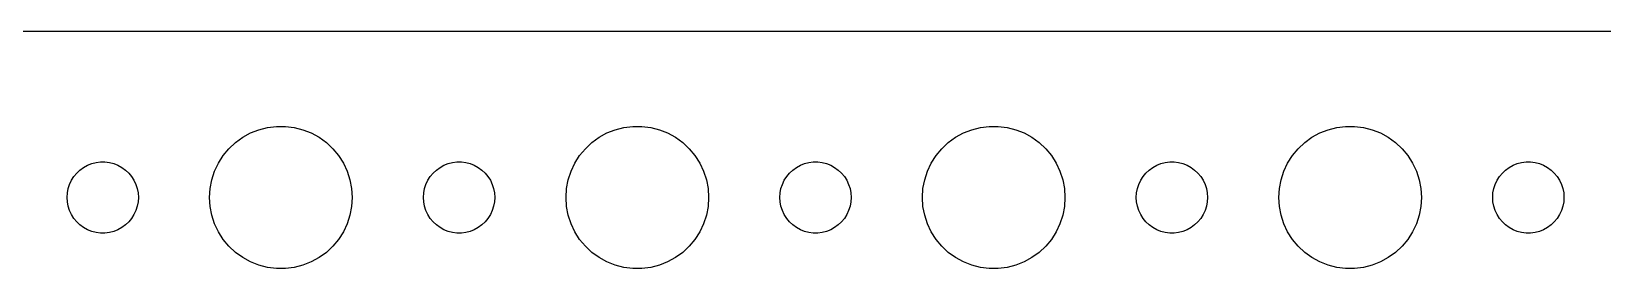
# Model space of a CAD drawing. Header units: metres. Extents: x -134 to 134, y 518 to 1078.
# Drawn here: x -3 to 63.1, y 726 to 736 of the extents above; entities that cross this region are included whole.
import ezdxf

# ---------------------------------------------------------------- set-up
doc = ezdxf.new("R2010")
doc.units = ezdxf.units.M

msp = doc.modelspace()

# ---------------------------------------------------------------- linework, layer by layer
for p, q in [((129.814, 735.99), (-129.814, 735.99)), ((5.58772, 731.312), (5.89252, 731.533)), ((5.89252, 731.533), (6.22266, 731.714)), ((6.22266, 731.714), (6.57294, 731.853)), ((6.57294, 731.853), (6.93785, 731.947)), ((6.93785, 731.947), (7.31161, 731.994)), ((7.31161, 731.994), (7.68837, 731.994)), ((7.68837, 731.994), (8.06213, 731.947)), ((8.06213, 731.947), (8.42705, 731.853)), ((8.42705, 731.853), (8.77733, 731.714)), ((8.77733, 731.714), (9.10747, 731.533)), ((9.10747, 731.533), (9.41226, 731.312)), ((20.5877, 731.312), (20.8925, 731.533)), ((20.8925, 731.533), (21.2227, 731.714)), ((21.2227, 731.714), (21.5729, 731.853)), ((21.5729, 731.853), (21.9379, 731.947)), ((21.9379, 731.947), (22.3116, 731.994)), ((22.3116, 731.994), (22.6884, 731.994)), ((22.6884, 731.994), (23.0621, 731.947)), ((23.0621, 731.947), (23.427, 731.853)), ((23.427, 731.853), (23.7773, 731.714)), ((23.7773, 731.714), (24.1075, 731.533)), ((24.1075, 731.533), (24.4123, 731.312)), ((35.5877, 731.312), (35.8925, 731.533)), ((35.8925, 731.533), (36.2227, 731.714)), ((36.2227, 731.714), (36.5729, 731.853)), ((36.5729, 731.853), (36.9379, 731.947)), ((36.9379, 731.947), (37.3116, 731.994)), ((37.3116, 731.994), (37.6884, 731.994)), ((37.6884, 731.994), (38.0621, 731.947)), ((38.0621, 731.947), (38.427, 731.853)), ((38.427, 731.853), (38.7773, 731.714)), ((38.7773, 731.714), (39.1075, 731.533)), ((39.1075, 731.533), (39.4123, 731.312)), ((50.5877, 731.312), (50.8925, 731.533)), ((50.8925, 731.533), (51.2227, 731.714)), ((51.2227, 731.714), (51.5729, 731.853)), ((51.5729, 731.853), (51.9379, 731.947)), ((51.9379, 731.947), (52.3116, 731.994)), ((52.3116, 731.994), (52.6884, 731.994)), ((52.6884, 731.994), (53.0621, 731.947)), ((53.0621, 731.947), (53.427, 731.853)), ((53.427, 731.853), (53.7773, 731.714)), ((53.7773, 731.714), (54.1075, 731.533)), ((54.1075, 731.533), (54.4123, 731.312)), ((4.87108, 730.445), (5.07294, 730.763)), ((5.07294, 730.763), (5.31308, 731.054)), ((5.31308, 731.054), (5.58772, 731.312)), ((9.41226, 731.312), (9.6869, 731.054)), ((9.6869, 731.054), (9.92705, 730.763)), ((9.92705, 730.763), (10.1289, 730.445)), ((19.8711, 730.445), (20.0729, 730.763)), ((20.0729, 730.763), (20.3131, 731.054)), ((20.3131, 731.054), (20.5877, 731.312)), ((24.4123, 731.312), (24.6869, 731.054)), ((24.6869, 731.054), (24.927, 730.763)), ((24.927, 730.763), (25.1289, 730.445)), ((34.8711, 730.445), (35.0729, 730.763)), ((35.0729, 730.763), (35.3131, 731.054)), ((35.3131, 731.054), (35.5877, 731.312)), ((39.4123, 731.312), (39.6869, 731.054)), ((39.6869, 731.054), (39.927, 730.763)), ((39.927, 730.763), (40.1289, 730.445)), ((49.8711, 730.445), (50.0729, 730.763)), ((50.0729, 730.763), (50.3131, 731.054)), ((50.3131, 731.054), (50.5877, 731.312)), ((54.4123, 731.312), (54.6869, 731.054)), ((54.6869, 731.054), (54.927, 730.763)), ((54.927, 730.763), (55.1289, 730.445)), ((-1.21352, 729.882), (-1.09344, 730.027)), ((-1.09344, 730.027), (-0.95613, 730.156)), ((-0.95613, 730.156), (-0.80373, 730.266)), ((-0.80373, 730.266), (-0.63866, 730.357)), ((-0.63866, 730.357), (-0.46352, 730.427)), ((-0.46352, 730.427), (-0.28107, 730.473)), ((-0.28107, 730.473), (-0.09418, 730.497)), ((-0.09418, 730.497), (0.09418, 730.497)), ((0.09418, 730.497), (0.28107, 730.473)), ((0.28107, 730.473), (0.46352, 730.427)), ((0.46352, 730.427), (0.63866, 730.357)), ((0.63866, 730.357), (0.80373, 730.266)), ((0.80373, 730.266), (0.95613, 730.156)), ((0.95613, 730.156), (1.09344, 730.027)), ((1.09344, 730.027), (1.21352, 729.882)), ((4.59424, 729.746), (4.71066, 730.104)), ((4.71066, 730.104), (4.87108, 730.445)), ((10.1289, 730.445), (10.2893, 730.104)), ((10.2893, 730.104), (10.4057, 729.746)), ((13.7865, 729.882), (13.9065, 730.027)), ((13.9065, 730.027), (14.0439, 730.156)), ((14.0439, 730.156), (14.1963, 730.266)), ((14.1963, 730.266), (14.3613, 730.357)), ((14.3613, 730.357), (14.5365, 730.427)), ((14.5365, 730.427), (14.7189, 730.473)), ((14.7189, 730.473), (14.9058, 730.497)), ((14.9058, 730.497), (15.0942, 730.497)), ((15.0942, 730.497), (15.2811, 730.473)), ((15.2811, 730.473), (15.4635, 730.427)), ((15.4635, 730.427), (15.6387, 730.357)), ((15.6387, 730.357), (15.8037, 730.266)), ((15.8037, 730.266), (15.9561, 730.156)), ((15.9561, 730.156), (16.0934, 730.027)), ((16.0934, 730.027), (16.2135, 729.882)), ((19.5942, 729.746), (19.7107, 730.104)), ((19.7107, 730.104), (19.8711, 730.445)), ((25.1289, 730.445), (25.2893, 730.104)), ((25.2893, 730.104), (25.4057, 729.746)), ((28.7865, 729.882), (28.9065, 730.027)), ((28.9065, 730.027), (29.0439, 730.156)), ((29.0439, 730.156), (29.1963, 730.266)), ((29.1963, 730.266), (29.3613, 730.357)), ((29.3613, 730.357), (29.5365, 730.427)), ((29.5365, 730.427), (29.7189, 730.473)), ((29.7189, 730.473), (29.9058, 730.497)), ((29.9058, 730.497), (30.0942, 730.497)), ((30.0942, 730.497), (30.2811, 730.473)), ((30.2811, 730.473), (30.4635, 730.427)), ((30.4635, 730.427), (30.6387, 730.357)), ((30.6387, 730.357), (30.8037, 730.266)), ((30.8037, 730.266), (30.9561, 730.156)), ((30.9561, 730.156), (31.0934, 730.027)), ((31.0934, 730.027), (31.2135, 729.882)), ((34.5942, 729.746), (34.7107, 730.104)), ((34.7107, 730.104), (34.8711, 730.445)), ((40.1289, 730.445), (40.2893, 730.104)), ((40.2893, 730.104), (40.4057, 729.746)), ((43.7865, 729.882), (43.9065, 730.027)), ((43.9065, 730.027), (44.0439, 730.156)), ((44.0439, 730.156), (44.1963, 730.266)), ((44.1963, 730.266), (44.3613, 730.357)), ((44.3613, 730.357), (44.5365, 730.427)), ((44.5365, 730.427), (44.7189, 730.473)), ((44.7189, 730.473), (44.9058, 730.497)), ((44.9058, 730.497), (45.0942, 730.497)), ((45.0942, 730.497), (45.2811, 730.473)), ((45.2811, 730.473), (45.4635, 730.427)), ((45.4635, 730.427), (45.6387, 730.357)), ((45.6387, 730.357), (45.8037, 730.266)), ((45.8037, 730.266), (45.9561, 730.156)), ((45.9561, 730.156), (46.0934, 730.027)), ((46.0934, 730.027), (46.2135, 729.882)), ((49.5942, 729.746), (49.7107, 730.104)), ((49.7107, 730.104), (49.8711, 730.445)), ((55.1289, 730.445), (55.2893, 730.104)), ((55.2893, 730.104), (55.4057, 729.746)), ((58.7865, 729.882), (58.9065, 730.027)), ((58.9065, 730.027), (59.0439, 730.156)), ((59.0439, 730.156), (59.1963, 730.266)), ((59.1963, 730.266), (59.3613, 730.357)), ((59.3613, 730.357), (59.5365, 730.427)), ((59.5365, 730.427), (59.7189, 730.473)), ((59.7189, 730.473), (59.9058, 730.497)), ((59.9058, 730.497), (60.0942, 730.497)), ((60.0942, 730.497), (60.2811, 730.473)), ((60.2811, 730.473), (60.4635, 730.427)), ((60.4635, 730.427), (60.6387, 730.357)), ((60.6387, 730.357), (60.8037, 730.266)), ((60.8037, 730.266), (60.9561, 730.156)), ((60.9561, 730.156), (61.0934, 730.027)), ((61.0934, 730.027), (61.2135, 729.882)), ((-1.48816, 729.188), (-1.45287, 729.373)), ((-1.45287, 729.373), (-1.39465, 729.552)), ((-1.39465, 729.552), (-1.31445, 729.723)), ((-1.31445, 729.723), (-1.21352, 729.882)), ((1.21352, 729.882), (1.31445, 729.723)), ((1.31445, 729.723), (1.39465, 729.552)), ((1.39465, 729.552), (1.45287, 729.373)), ((1.45287, 729.373), (1.48816, 729.188)), ((4.5, 729), (4.52365, 729.376)), ((4.52365, 729.376), (4.59424, 729.746)), ((10.4057, 729.746), (10.4763, 729.376)), ((10.4763, 729.376), (10.5, 729)), ((13.5118, 729.188), (13.5471, 729.373)), ((13.5471, 729.373), (13.6053, 729.552)), ((13.6053, 729.552), (13.6855, 729.723)), ((13.6855, 729.723), (13.7865, 729.882)), ((16.2135, 729.882), (16.3145, 729.723)), ((16.3145, 729.723), (16.3947, 729.552)), ((16.3947, 729.552), (16.4529, 729.373)), ((16.4529, 729.373), (16.4882, 729.188)), ((19.5, 729), (19.5237, 729.376)), ((19.5237, 729.376), (19.5942, 729.746)), ((25.4057, 729.746), (25.4763, 729.376)), ((25.4763, 729.376), (25.5, 729)), ((28.5118, 729.188), (28.5471, 729.373)), ((28.5471, 729.373), (28.6053, 729.552)), ((28.6053, 729.552), (28.6855, 729.723)), ((28.6855, 729.723), (28.7865, 729.882)), ((31.2135, 729.882), (31.3145, 729.723)), ((31.3145, 729.723), (31.3947, 729.552)), ((31.3947, 729.552), (31.4529, 729.373)), ((31.4529, 729.373), (31.4882, 729.188)), ((34.5, 729), (34.5237, 729.376)), ((34.5237, 729.376), (34.5942, 729.746)), ((40.4057, 729.746), (40.4763, 729.376)), ((40.4763, 729.376), (40.5, 729)), ((43.5118, 729.188), (43.5471, 729.373)), ((43.5471, 729.373), (43.6053, 729.552)), ((43.6053, 729.552), (43.6855, 729.723)), ((43.6855, 729.723), (43.7865, 729.882)), ((46.2135, 729.882), (46.3145, 729.723)), ((46.3145, 729.723), (46.3947, 729.552)), ((46.3947, 729.552), (46.4529, 729.373)), ((46.4529, 729.373), (46.4882, 729.188)), ((49.5, 729), (49.5237, 729.376)), ((49.5237, 729.376), (49.5942, 729.746)), ((55.4057, 729.746), (55.4763, 729.376)), ((55.4763, 729.376), (55.5, 729)), ((58.5118, 729.188), (58.5471, 729.373)), ((58.5471, 729.373), (58.6053, 729.552)), ((58.6053, 729.552), (58.6855, 729.723)), ((58.6855, 729.723), (58.7865, 729.882)), ((61.2135, 729.882), (61.3145, 729.723)), ((61.3145, 729.723), (61.3947, 729.552)), ((61.3947, 729.552), (61.4529, 729.373)), ((61.4529, 729.373), (61.4882, 729.188)), ((-1.5, 729), (-1.48816, 729.188)), ((-1.48816, 728.812), (-1.5, 729)), ((-1.45287, 728.627), (-1.48816, 728.812)), ((1.48816, 728.812), (1.45287, 728.627)), ((1.48816, 729.188), (1.5, 729)), ((1.5, 729), (1.48816, 728.812)), ((4.52365, 728.624), (4.5, 729)), ((10.5, 729), (10.4763, 728.624)), ((13.5, 729), (13.5118, 729.188)), ((13.5118, 728.812), (13.5, 729)), ((13.5471, 728.627), (13.5118, 728.812)), ((16.4882, 728.812), (16.4529, 728.627)), ((16.4882, 729.188), (16.5, 729)), ((16.5, 729), (16.4882, 728.812)), ((19.5237, 728.624), (19.5, 729)), ((25.5, 729), (25.4763, 728.624)), ((28.5, 729), (28.5118, 729.188)), ((28.5118, 728.812), (28.5, 729)), ((28.5471, 728.627), (28.5118, 728.812)), ((31.4882, 728.812), (31.4529, 728.627)), ((31.4882, 729.188), (31.5, 729)), ((31.5, 729), (31.4882, 728.812)), ((34.5237, 728.624), (34.5, 729)), ((40.5, 729), (40.4763, 728.624)), ((43.5, 729), (43.5118, 729.188)), ((43.5118, 728.812), (43.5, 729)), ((43.5471, 728.627), (43.5118, 728.812)), ((46.4882, 728.812), (46.4529, 728.627)), ((46.4882, 729.188), (46.5, 729)), ((46.5, 729), (46.4882, 728.812)), ((49.5237, 728.624), (49.5, 729)), ((55.5, 729), (55.4763, 728.624)), ((58.5, 729), (58.5118, 729.188)), ((58.5118, 728.812), (58.5, 729)), ((58.5471, 728.627), (58.5118, 728.812)), ((61.4882, 728.812), (61.4529, 728.627)), ((61.4882, 729.188), (61.5, 729)), ((61.5, 729), (61.4882, 728.812)), ((-1.39465, 728.448), (-1.45287, 728.627)), ((-1.31445, 728.277), (-1.39465, 728.448)), ((-1.21352, 728.118), (-1.31445, 728.277)), ((-1.09344, 727.973), (-1.21352, 728.118)), ((1.21352, 728.118), (1.09344, 727.973)), ((1.31445, 728.277), (1.21352, 728.118)), ((1.39465, 728.448), (1.31445, 728.277)), ((1.45287, 728.627), (1.39465, 728.448)), ((4.59424, 728.254), (4.52365, 728.624)), ((4.71066, 727.896), (4.59424, 728.254)), ((10.4057, 728.254), (10.2893, 727.896)), ((10.4763, 728.624), (10.4057, 728.254)), ((13.6053, 728.448), (13.5471, 728.627)), ((13.6855, 728.277), (13.6053, 728.448)), ((13.7865, 728.118), (13.6855, 728.277)), ((13.9065, 727.973), (13.7865, 728.118)), ((16.2135, 728.118), (16.0934, 727.973)), ((16.3145, 728.277), (16.2135, 728.118)), ((16.3947, 728.448), (16.3145, 728.277)), ((16.4529, 728.627), (16.3947, 728.448)), ((19.5942, 728.254), (19.5237, 728.624)), ((19.7107, 727.896), (19.5942, 728.254)), ((25.4057, 728.254), (25.2893, 727.896)), ((25.4763, 728.624), (25.4057, 728.254)), ((28.6053, 728.448), (28.5471, 728.627)), ((28.6855, 728.277), (28.6053, 728.448)), ((28.7865, 728.118), (28.6855, 728.277)), ((28.9065, 727.973), (28.7865, 728.118)), ((31.2135, 728.118), (31.0934, 727.973)), ((31.3145, 728.277), (31.2135, 728.118)), ((31.3947, 728.448), (31.3145, 728.277)), ((31.4529, 728.627), (31.3947, 728.448)), ((34.5942, 728.254), (34.5237, 728.624)), ((34.7107, 727.896), (34.5942, 728.254)), ((40.4057, 728.254), (40.2893, 727.896)), ((40.4763, 728.624), (40.4057, 728.254)), ((43.6053, 728.448), (43.5471, 728.627)), ((43.6855, 728.277), (43.6053, 728.448)), ((43.7865, 728.118), (43.6855, 728.277)), ((43.9065, 727.973), (43.7865, 728.118)), ((46.2135, 728.118), (46.0934, 727.973)), ((46.3145, 728.277), (46.2135, 728.118)), ((46.3947, 728.448), (46.3145, 728.277)), ((46.4529, 728.627), (46.3947, 728.448)), ((49.5942, 728.254), (49.5237, 728.624)), ((49.7107, 727.896), (49.5942, 728.254)), ((55.4057, 728.254), (55.2893, 727.896)), ((55.4763, 728.624), (55.4057, 728.254)), ((58.6053, 728.448), (58.5471, 728.627)), ((58.6855, 728.277), (58.6053, 728.448)), ((58.7865, 728.118), (58.6855, 728.277)), ((58.9065, 727.973), (58.7865, 728.118)), ((61.2135, 728.118), (61.0934, 727.973)), ((61.3145, 728.277), (61.2135, 728.118)), ((61.3947, 728.448), (61.3145, 728.277)), ((61.4529, 728.627), (61.3947, 728.448)), ((-0.95613, 727.844), (-1.09344, 727.973)), ((-0.80373, 727.734), (-0.95613, 727.844)), ((-0.63866, 727.643), (-0.80373, 727.734)), ((-0.46352, 727.573), (-0.63866, 727.643)), ((-0.28107, 727.527), (-0.46352, 727.573)), ((-0.09418, 727.503), (-0.28107, 727.527)), ((0.09418, 727.503), (-0.09418, 727.503)), ((0.28107, 727.527), (0.09418, 727.503)), ((0.46352, 727.573), (0.28107, 727.527)), ((0.63866, 727.643), (0.46352, 727.573)), ((0.80373, 727.734), (0.63866, 727.643)), ((0.95613, 727.844), (0.80373, 727.734)), ((1.09344, 727.973), (0.95613, 727.844)), ((4.87108, 727.555), (4.71066, 727.896)), ((5.07294, 727.237), (4.87108, 727.555)), ((10.1289, 727.555), (9.92705, 727.237)), ((10.2893, 727.896), (10.1289, 727.555)), ((14.0439, 727.844), (13.9065, 727.973)), ((14.1963, 727.734), (14.0439, 727.844)), ((14.3613, 727.643), (14.1963, 727.734)), ((14.5365, 727.573), (14.3613, 727.643)), ((14.7189, 727.527), (14.5365, 727.573)), ((14.9058, 727.503), (14.7189, 727.527)), ((15.0942, 727.503), (14.9058, 727.503)), ((15.2811, 727.527), (15.0942, 727.503)), ((15.4635, 727.573), (15.2811, 727.527)), ((15.6387, 727.643), (15.4635, 727.573)), ((15.8037, 727.734), (15.6387, 727.643)), ((15.9561, 727.844), (15.8037, 727.734)), ((16.0934, 727.973), (15.9561, 727.844)), ((19.8711, 727.555), (19.7107, 727.896)), ((20.0729, 727.237), (19.8711, 727.555)), ((25.1289, 727.555), (24.927, 727.237)), ((25.2893, 727.896), (25.1289, 727.555)), ((29.0439, 727.844), (28.9065, 727.973)), ((29.1963, 727.734), (29.0439, 727.844)), ((29.3613, 727.643), (29.1963, 727.734)), ((29.5365, 727.573), (29.3613, 727.643)), ((29.7189, 727.527), (29.5365, 727.573)), ((29.9058, 727.503), (29.7189, 727.527)), ((30.0942, 727.503), (29.9058, 727.503)), ((30.2811, 727.527), (30.0942, 727.503)), ((30.4635, 727.573), (30.2811, 727.527)), ((30.6387, 727.643), (30.4635, 727.573)), ((30.8037, 727.734), (30.6387, 727.643)), ((30.9561, 727.844), (30.8037, 727.734)), ((31.0934, 727.973), (30.9561, 727.844)), ((34.8711, 727.555), (34.7107, 727.896)), ((35.0729, 727.237), (34.8711, 727.555)), ((40.1289, 727.555), (39.927, 727.237)), ((40.2893, 727.896), (40.1289, 727.555)), ((44.0439, 727.844), (43.9065, 727.973)), ((44.1963, 727.734), (44.0439, 727.844)), ((44.3613, 727.643), (44.1963, 727.734)), ((44.5365, 727.573), (44.3613, 727.643)), ((44.7189, 727.527), (44.5365, 727.573)), ((44.9058, 727.503), (44.7189, 727.527)), ((45.0942, 727.503), (44.9058, 727.503)), ((45.2811, 727.527), (45.0942, 727.503)), ((45.4635, 727.573), (45.2811, 727.527)), ((45.6387, 727.643), (45.4635, 727.573)), ((45.8037, 727.734), (45.6387, 727.643)), ((45.9561, 727.844), (45.8037, 727.734)), ((46.0934, 727.973), (45.9561, 727.844)), ((49.8711, 727.555), (49.7107, 727.896)), ((50.0729, 727.237), (49.8711, 727.555)), ((55.1289, 727.555), (54.927, 727.237)), ((55.2893, 727.896), (55.1289, 727.555)), ((59.0439, 727.844), (58.9065, 727.973)), ((59.1963, 727.734), (59.0439, 727.844)), ((59.3613, 727.643), (59.1963, 727.734)), ((59.5365, 727.573), (59.3613, 727.643)), ((59.7189, 727.527), (59.5365, 727.573)), ((59.9058, 727.503), (59.7189, 727.527)), ((60.0942, 727.503), (59.9058, 727.503)), ((60.2811, 727.527), (60.0942, 727.503)), ((60.4635, 727.573), (60.2811, 727.527)), ((60.6387, 727.643), (60.4635, 727.573)), ((60.8037, 727.734), (60.6387, 727.643)), ((60.9561, 727.844), (60.8037, 727.734)), ((61.0934, 727.973), (60.9561, 727.844)), ((5.31308, 726.946), (5.07294, 727.237)), ((5.58772, 726.688), (5.31308, 726.946)), ((9.6869, 726.946), (9.41226, 726.688)), ((9.92705, 727.237), (9.6869, 726.946)), ((20.3131, 726.946), (20.0729, 727.237)), ((20.5877, 726.688), (20.3131, 726.946)), ((24.6869, 726.946), (24.4123, 726.688)), ((24.927, 727.237), (24.6869, 726.946)), ((35.3131, 726.946), (35.0729, 727.237)), ((35.5877, 726.688), (35.3131, 726.946)), ((39.6869, 726.946), (39.4123, 726.688)), ((39.927, 727.237), (39.6869, 726.946)), ((50.3131, 726.946), (50.0729, 727.237)), ((50.5877, 726.688), (50.3131, 726.946)), ((54.6869, 726.946), (54.4123, 726.688)), ((54.927, 727.237), (54.6869, 726.946)), ((5.89252, 726.467), (5.58772, 726.688)), ((6.22266, 726.286), (5.89252, 726.467)), ((6.57294, 726.147), (6.22266, 726.286)), ((6.93785, 726.053), (6.57294, 726.147)), ((7.31161, 726.006), (6.93785, 726.053)), ((8.06213, 726.053), (7.68837, 726.006)), ((8.42705, 726.147), (8.06213, 726.053)), ((8.77733, 726.286), (8.42705, 726.147)), ((9.10747, 726.467), (8.77733, 726.286)), ((9.41226, 726.688), (9.10747, 726.467)), ((20.8925, 726.467), (20.5877, 726.688)), ((21.2227, 726.286), (20.8925, 726.467)), ((21.5729, 726.147), (21.2227, 726.286)), ((21.9379, 726.053), (21.5729, 726.147)), ((22.3116, 726.006), (21.9379, 726.053)), ((23.0621, 726.053), (22.6884, 726.006)), ((23.427, 726.147), (23.0621, 726.053)), ((23.7773, 726.286), (23.427, 726.147)), ((24.1075, 726.467), (23.7773, 726.286)), ((24.4123, 726.688), (24.1075, 726.467)), ((35.8925, 726.467), (35.5877, 726.688)), ((36.2227, 726.286), (35.8925, 726.467)), ((36.5729, 726.147), (36.2227, 726.286)), ((36.9379, 726.053), (36.5729, 726.147)), ((37.3116, 726.006), (36.9379, 726.053)), ((38.0621, 726.053), (37.6884, 726.006)), ((38.427, 726.147), (38.0621, 726.053)), ((38.7773, 726.286), (38.427, 726.147)), ((39.1075, 726.467), (38.7773, 726.286)), ((39.4123, 726.688), (39.1075, 726.467)), ((50.8925, 726.467), (50.5877, 726.688)), ((51.2227, 726.286), (50.8925, 726.467)), ((51.5729, 726.147), (51.2227, 726.286)), ((51.9379, 726.053), (51.5729, 726.147)), ((52.3116, 726.006), (51.9379, 726.053)), ((53.0621, 726.053), (52.6884, 726.006)), ((53.427, 726.147), (53.0621, 726.053)), ((53.7773, 726.286), (53.427, 726.147)), ((54.1075, 726.467), (53.7773, 726.286)), ((54.4123, 726.688), (54.1075, 726.467)), ((7.68837, 726.006), (7.31161, 726.006)), ((22.6884, 726.006), (22.3116, 726.006)), ((37.6884, 726.006), (37.3116, 726.006)), ((52.6884, 726.006), (52.3116, 726.006))]:
    msp.add_line(p, q)

doc.saveas('drawing.dxf')
